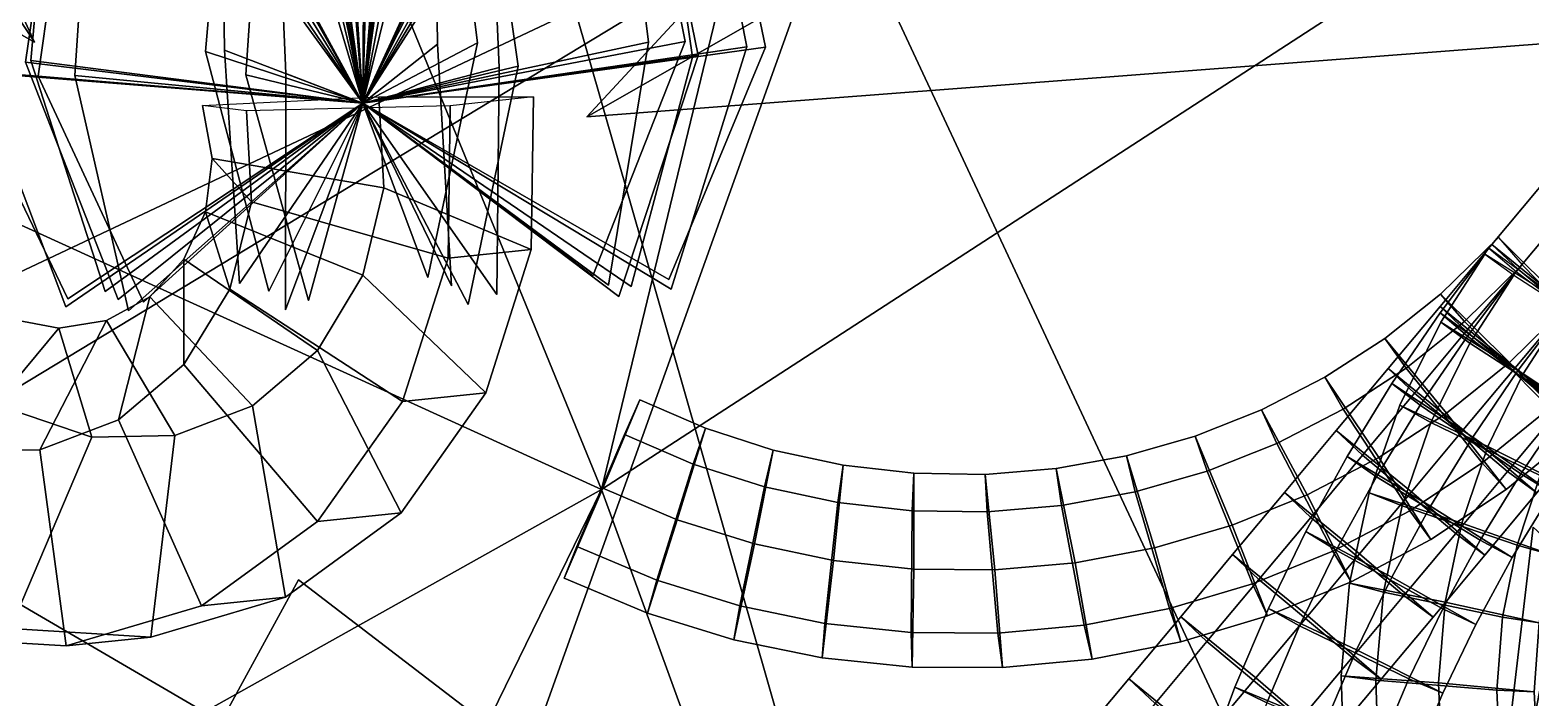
# Model space of a CAD drawing. Header units: metres. Extents: x -219 to 389, y -251 to 301.
# Drawn here: x -83.52 to -46.12, y -70.24 to -53.61 of the extents above; entities that cross this region are included whole.
import ezdxf

# ---------------------------------------------------------------- set-up
doc = ezdxf.new("R2010")
doc.units = ezdxf.units.M

msp = doc.modelspace()

# ---------------------------------------------------------------- linework, layer by layer
at = {"layer": 'Breeder_2Pdcel', "color": 3}
for points in [[(-78.985, -56.8111, 386.9483), (-79.2245, -55.4853, 386.9922), (-74.8306, -55.2744, 389.5905), (-74.703, -57.5401, 389.6381)], [(-74.703, -57.5401, 389.6381), (-74.8306, -55.2744, 389.5905), (-70.9809, -55.2765, 386.2317), (-71.03533, -59.0717, 386.4281)], [(-71.03533, -59.0717, 386.4281), (-70.9809, -55.2765, 386.2317), (-73.05167, -55.4932, 381.4718), (-73.106, -59.2883, 381.6682)], [(-78.00374, -57.8854, 382.0509), (-78.1313, -55.6197, 382.0033), (-79.2245, -55.4853, 386.9922), (-78.985, -56.8111, 386.9483)], [(-73.106, -59.2883, 381.6682), (-73.05167, -55.4932, 381.4718), (-78.1313, -55.6197, 382.0033), (-78.00374, -57.8854, 382.0509)], [(-79.1525, -58.1331, 387.0814), (-78.985, -56.8111, 386.9483), (-74.703, -57.5401, 389.6381), (-75.2309, -59.7178, 389.9866)], [(-78.546, -60.06472, 382.3662), (-78.00374, -57.8854, 382.0509), (-78.985, -56.8111, 386.9483), (-79.1525, -58.1331, 387.0814)], [(-75.2309, -59.7178, 389.9866), (-74.703, -57.5401, 389.6381), (-71.03533, -59.0717, 386.4281), (-72.1641, -62.6436, 387.0941)], [(-74.2439, -62.8611, 382.3134), (-73.106, -59.2883, 381.6682), (-78.00374, -57.8854, 382.0509), (-78.546, -60.06472, 382.3662)], [(-79.6906, -61.9374, 382.9295), (-78.546, -60.06472, 382.3662), (-79.1525, -58.1331, 387.0814), (-79.6894, -59.3194, 387.3689)], [(-79.6894, -59.3194, 387.3689), (-79.1525, -58.1331, 387.0814), (-75.2309, -59.7178, 389.9866), (-76.3609, -61.589, 390.5832)], [(-72.1641, -62.6436, 387.0941), (-71.03533, -59.0717, 386.4281), (-73.106, -59.2883, 381.6682), (-74.2439, -62.8611, 382.3134)], [(-81.3218, -63.3154, 383.682), (-79.6906, -61.9374, 382.9295), (-79.6894, -59.3194, 387.3689), (-80.5389, -60.2528, 387.7809)], [(-80.5389, -60.2528, 387.7809), (-79.6894, -59.3194, 387.3689), (-76.3609, -61.589, 390.5832), (-77.9776, -62.9655, 391.369)], [(-76.3609, -61.589, 390.5832), (-75.2309, -59.7178, 389.9866), (-72.1641, -62.6436, 387.0941), (-74.2741, -65.6309, 388.1605)], [(-76.363, -65.8494, 383.3588), (-74.2439, -62.8611, 382.3134), (-78.546, -60.06472, 382.3662), (-79.6906, -61.9374, 382.9295)], [(-83.2751, -64.06077, 384.5459), (-81.3218, -63.3154, 383.682), (-80.5389, -60.2528, 387.7809), (-81.6136, -60.8426, 388.2753)], [(-81.6136, -60.8426, 388.2753), (-80.5389, -60.2528, 387.7809), (-77.9776, -62.9655, 391.369), (-79.9165, -63.7093, 392.2662)], [(-87.3495, -63.4288, 386.2501), (-85.354, -64.09946, 385.4323), (-82.8046, -61.03292, 388.8021), (-83.9921, -60.8083, 389.3085)], [(-85.354, -64.09946, 385.4323), (-83.2751, -64.06077, 384.5459), (-81.6136, -60.8426, 388.2753), (-82.8046, -61.03292, 388.8021)], [(-83.9921, -60.8083, 389.3085), (-82.8046, -61.03292, 388.8021), (-81.981, -63.7465, 393.1858), (-83.962, -63.07446, 394.0369)], [(-82.8046, -61.03292, 388.8021), (-81.6136, -60.8426, 388.2753), (-79.9165, -63.7093, 392.2662), (-81.981, -63.7465, 393.1858)], [(-77.9776, -62.9655, 391.369), (-76.3609, -61.589, 390.5832), (-74.2741, -65.6309, 388.1605), (-77.1537, -67.73, 389.5212)], [(-79.2517, -67.9494, 384.6987), (-76.363, -65.8494, 383.3588), (-79.6906, -61.9374, 382.9295), (-81.3218, -63.3154, 383.682)], [(-74.2741, -65.6309, 388.1605), (-72.1641, -62.6436, 387.0941), (-74.2439, -62.8611, 382.3134), (-76.363, -65.8494, 383.3588)], [(-83.962, -63.07446, 394.0369), (-81.981, -63.7465, 393.1858), (-84.01369, -68.5155, 392.5662), (-87.3005, -67.1166, 393.9448)], [(-79.9165, -63.7093, 392.2662), (-77.9776, -62.9655, 391.369), (-77.1537, -67.73, 389.5212), (-80.5133, -68.726, 391.0405)], [(-82.6204, -68.9465, 386.1971), (-79.2517, -67.9494, 384.6987), (-81.3218, -63.3154, 383.682), (-83.2751, -64.06077, 384.5459)], [(-81.981, -63.7465, 393.1858), (-79.9165, -63.7093, 392.2662), (-80.5133, -68.726, 391.0405), (-84.01369, -68.5155, 392.5662)], [(-86.1298, -68.7369, 387.7019), (-82.6204, -68.9465, 386.1971), (-83.2751, -64.06077, 384.5459), (-85.354, -64.09946, 385.4323)], [(-77.1537, -67.73, 389.5212), (-74.2741, -65.6309, 388.1605), (-76.363, -65.8494, 383.3588), (-79.2517, -67.9494, 384.6987)], [(-80.5133, -68.726, 391.0405), (-77.1537, -67.73, 389.5212), (-79.2517, -67.9494, 384.6987), (-82.6204, -68.9465, 386.1971)], [(-84.01369, -68.5155, 392.5662), (-80.5133, -68.726, 391.0405), (-82.6204, -68.9465, 386.1971), (-86.1298, -68.7369, 387.7019)]]:
    msp.add_3dface(points, dxfattribs=at)
at = {"layer": 'Breeder_2Petal1', "color": 3}
for points in [[(-75.227, -55.4296, 385.2506), (-83.3166, -43.5266, 384.6504), (-76.7107, -37.2917, 387.1149)], [(-75.227, -55.4296, 385.2506), (-76.7107, -37.2917, 387.1149), (-83.3166, -43.5266, 384.6504)], [(-75.227, -55.4296, 385.2506), (-82.02195, -43.3408, 389.1458), (-75.1151, -37.2428, 387.2228)], [(-75.227, -55.4296, 385.2506), (-75.1151, -37.2428, 387.2228), (-82.02195, -43.3408, 389.1458)], [(-75.227, -55.4296, 385.2506), (-74.7698, -37.4001, 382.1866), (-81.78, -43.8725, 379.5681)], [(-75.227, -55.4296, 385.2506), (-81.78, -43.8725, 379.5681), (-74.7698, -37.4001, 382.1866)], [(-75.227, -55.4296, 385.2506), (-81.6702, -43.6316, 380.076), (-77.9873, -37.3631, 386.0534)], [(-75.227, -55.4296, 385.2506), (-77.9873, -37.3631, 386.0534), (-81.6702, -43.6316, 380.076)], [(-75.227, -55.4296, 385.2506), (-78.1957, -43.1329, 392.1397), (-73.7054, -37.232, 386.3429)], [(-75.227, -55.4296, 385.2506), (-73.7054, -37.232, 386.3429), (-78.1957, -43.1329, 392.1397)], [(-75.227, -55.4296, 385.2506), (-77.9873, -37.3631, 386.0534), (-73.7268, -43.2049, 392.8073)], [(-75.227, -55.4296, 385.2506), (-73.7268, -43.2049, 392.8073), (-77.9873, -37.3631, 386.0534)], [(-75.227, -55.4296, 385.2506), (-73.4932, -37.3286, 383.2482), (-77.4032, -43.8367, 376.9039)], [(-75.227, -55.4296, 385.2506), (-77.4032, -43.8367, 376.9039), (-73.4932, -37.3286, 383.2482)], [(-75.227, -55.4296, 385.2506), (-76.7107, -37.2917, 387.1149), (-69.35, -43.169, 390.1431)], [(-75.227, -55.4296, 385.2506), (-69.35, -43.169, 390.1431), (-76.7107, -37.2917, 387.1149)], [(-75.227, -55.4296, 385.2506), (-73.7054, -37.232, 386.3429), (-68.5885, -43.4637, 380.609)], [(-75.227, -55.4296, 385.2506), (-68.5885, -43.4637, 380.609), (-73.7054, -37.232, 386.3429)], [(-75.227, -55.4296, 385.2506), (-75.1151, -37.2428, 387.2228), (-67.4353, -43.2655, 385.5976)], [(-75.227, -55.4296, 385.2506), (-67.4353, -43.2655, 385.5976), (-75.1151, -37.2428, 387.2228)], [(-75.227, -55.4296, 385.2506), (-73.5193, -42.9943, 392.3167), (-73.101, -37.264, 384.8618)], [(-75.227, -55.4296, 385.2506), (-73.101, -37.264, 384.8618), (-73.5193, -42.9943, 392.3167)], [(-75.227, -55.4296, 385.2506), (-73.101, -37.264, 384.8618), (-72.3029, -43.6765, 377.3694)], [(-75.227, -55.4296, 385.2506), (-72.3029, -43.6765, 377.3694), (-73.101, -37.264, 384.8618)], [(-75.227, -55.4296, 385.2506), (-69.4724, -42.9689, 389.6206), (-73.4932, -37.3286, 383.2482)], [(-75.227, -55.4296, 385.2506), (-73.4932, -37.3286, 383.2482), (-69.4724, -42.9689, 389.6206)], [(-75.227, -55.4296, 385.2506), (-67.8259, -43.07393, 385.0462), (-74.7698, -37.4001, 382.1866)], [(-75.227, -55.4296, 385.2506), (-74.7698, -37.4001, 382.1866), (-67.8259, -43.07393, 385.0462)], [(-75.227, -55.4296, 385.2506), (-76.3653, -37.4489, 382.0788), (-83.6947, -43.7761, 384.1136)], [(-75.227, -55.4296, 385.2506), (-83.6947, -43.7761, 384.1136), (-76.3653, -37.4489, 382.0788)], [(-75.227, -55.4296, 385.2506), (-77.7751, -37.4597, 382.9587), (-82.5415, -43.5779, 389.1022)], [(-75.227, -55.4296, 385.2506), (-82.5415, -43.5779, 389.1022), (-77.7751, -37.4597, 382.9587)], [(-75.227, -55.4296, 385.2506), (-78.3795, -37.4278, 384.4398), (-78.8271, -43.3651, 392.3418)], [(-75.227, -55.4296, 385.2506), (-78.8271, -43.3651, 392.3418), (-78.3795, -37.4278, 384.4398)], [(-75.227, -55.4296, 385.2506), (-77.6232, -43.6062, 377.3799), (-78.3795, -37.4278, 384.4398)], [(-75.227, -55.4296, 385.2506), (-78.3795, -37.4278, 384.4398), (-77.6232, -43.6062, 377.3799)], [(-75.227, -55.4296, 385.2506), (-72.9468, -43.4676, 377.5568), (-77.7751, -37.4597, 382.9587)], [(-75.227, -55.4296, 385.2506), (-77.7751, -37.4597, 382.9587), (-72.9468, -43.4676, 377.5568)], [(-75.227, -55.4296, 385.2506), (-69.1206, -43.2597, 380.5508), (-76.3653, -37.4489, 382.0788)], [(-75.227, -55.4296, 385.2506), (-76.3653, -37.4489, 382.0788), (-69.1206, -43.2597, 380.5508)], [(-75.227, -55.4296, 385.2506), (-68.1089, -53.9099, 391.6703), (-69.4724, -42.9689, 389.6206)], [(-75.227, -55.4296, 385.2506), (-69.4724, -42.9689, 389.6206), (-68.1089, -53.9099, 391.6703)], [(-75.227, -55.4296, 385.2506), (-73.3665, -53.9599, 394.6617), (-73.5193, -42.9943, 392.3167)], [(-75.227, -55.4296, 385.2506), (-73.5193, -42.9943, 392.3167), (-73.3665, -53.9599, 394.6617)], [(-75.227, -55.4296, 385.2506), (-83.6387, -54.4066, 389.9821), (-82.02195, -43.3408, 389.1458)], [(-75.227, -55.4296, 385.2506), (-82.02195, -43.3408, 389.1458), (-83.6387, -54.4066, 389.9821)], [(-75.227, -55.4296, 385.2506), (-79.1535, -54.145, 394.0326), (-78.1957, -43.1329, 392.1397)], [(-75.227, -55.4296, 385.2506), (-78.1957, -43.1329, 392.1397), (-79.1535, -54.145, 394.0326)], [(-75.227, -55.4296, 385.2506), (-78.8271, -43.3651, 392.3418), (-78.6805, -54.1101, 394.6794)], [(-75.227, -55.4296, 385.2506), (-78.6805, -54.1101, 394.6794), (-78.8271, -43.3651, 392.3418)], [(-75.227, -55.4296, 385.2506), (-65.6653, -54.02407, 386.1379), (-67.8259, -43.07393, 385.0462)], [(-75.227, -55.4296, 385.2506), (-67.8259, -43.07393, 385.0462), (-65.6653, -54.02407, 386.1379)], [(-75.227, -55.4296, 385.2506), (-69.35, -43.169, 390.1431), (-67.1956, -53.8986, 391.2275)], [(-75.227, -55.4296, 385.2506), (-67.1956, -53.8986, 391.2275), (-69.35, -43.169, 390.1431)], [(-75.227, -55.4296, 385.2506), (-73.7268, -43.2049, 392.8073), (-72.3696, -53.9253, 394.8497)], [(-75.227, -55.4296, 385.2506), (-72.3696, -53.9253, 394.8497), (-73.7268, -43.2049, 392.8073)], [(-75.227, -55.4296, 385.2506), (-66.8779, -54.2472, 380.4459), (-69.1206, -43.2597, 380.5508)], [(-75.227, -55.4296, 385.2506), (-69.1206, -43.2597, 380.5508), (-66.8779, -54.2472, 380.4459)], [(-75.227, -55.4296, 385.2506), (-67.4353, -43.2655, 385.5976), (-65.1989, -54.03247, 385.4854)], [(-75.227, -55.4296, 385.2506), (-65.1989, -54.03247, 385.4854), (-67.4353, -43.2655, 385.5976)], [(-90.2667, -43.5178, 399.8482), (-79.7575, -49.8509, 386.2796), (-86.6885, -54.6942, 391.4173)], [(-90.2667, -43.5178, 399.8482), (-86.6885, -54.6942, 391.4173), (-79.7575, -49.8509, 386.2796)], [(-90.2667, -43.5178, 399.8482), (-86.818, -51.9822, 403.1116), (-83.4115, -53.9092, 392.6021)], [(-90.2667, -43.5178, 399.8482), (-83.4115, -53.9092, 392.6021), (-86.818, -51.9822, 403.1116)], [(-90.2667, -43.5178, 399.8482), (-83.4115, -53.9092, 392.6021), (-84.8983, -50.6721, 383.8903)], [(-90.2667, -43.5178, 399.8482), (-84.8983, -50.6721, 383.8903), (-83.4115, -53.9092, 392.6021)], [(-75.227, -55.4296, 385.2506), (-84.8514, -54.6298, 384.2901), (-83.3166, -43.5266, 384.6504)], [(-75.227, -55.4296, 385.2506), (-83.3166, -43.5266, 384.6504), (-84.8514, -54.6298, 384.2901)], [(-75.227, -55.4296, 385.2506), (-82.5415, -43.5779, 389.1022), (-83.5055, -54.3695, 390.9877)], [(-75.227, -55.4296, 385.2506), (-83.5055, -54.3695, 390.9877), (-82.5415, -43.5779, 389.1022)], [(-75.227, -55.4296, 385.2506), (-82.4077, -54.744, 378.7577), (-81.6702, -43.6316, 380.076)], [(-75.227, -55.4296, 385.2506), (-81.6702, -43.6316, 380.076), (-82.4077, -54.744, 378.7577)], [(-75.227, -55.4296, 385.2506), (-77.1502, -54.694, 375.7663), (-77.6232, -43.6062, 377.3799)], [(-75.227, -55.4296, 385.2506), (-77.6232, -43.6062, 377.3799), (-77.1502, -54.694, 375.7663)], [(-75.227, -55.4296, 385.2506), (-68.5885, -43.4637, 380.609), (-67.01118, -54.2844, 379.4403)], [(-75.227, -55.4296, 385.2506), (-67.01118, -54.2844, 379.4403), (-68.5885, -43.4637, 380.609)], [(-75.227, -55.4296, 385.2506), (-71.3632, -54.5089, 376.3954), (-72.9468, -43.4676, 377.5568)], [(-75.227, -55.4296, 385.2506), (-72.9468, -43.4676, 377.5568), (-71.3632, -54.5089, 376.3954)], [(-75.227, -55.4296, 385.2506), (-72.3029, -43.6765, 377.3694), (-71.8361, -54.5437, 375.7486)], [(-75.227, -55.4296, 385.2506), (-71.8361, -54.5437, 375.7486), (-72.3029, -43.6765, 377.3694)], [(-75.227, -55.4296, 385.2506), (-83.6947, -43.7761, 384.1136), (-85.3178, -54.6214, 384.9426)], [(-75.227, -55.4296, 385.2506), (-85.3178, -54.6214, 384.9426), (-83.6947, -43.7761, 384.1136)], [(-75.227, -55.4296, 385.2506), (-81.78, -43.8725, 379.5681), (-83.321, -54.7552, 379.2005)], [(-75.227, -55.4296, 385.2506), (-83.321, -54.7552, 379.2005), (-81.78, -43.8725, 379.5681)], [(-75.227, -55.4296, 385.2506), (-77.4032, -43.8367, 376.9039), (-78.1471, -54.7285, 375.5783)], [(-75.227, -55.4296, 385.2506), (-78.1471, -54.7285, 375.5783), (-77.4032, -43.8367, 376.9039)], [(-75.227, -55.4296, 385.2506), (-77.5726, -60.1156, 392.5333), (-79.1535, -54.145, 394.0326)], [(-75.227, -55.4296, 385.2506), (-79.1535, -54.145, 394.0326), (-77.5726, -60.1156, 392.5333)], [(-75.227, -55.4296, 385.2506), (-78.6805, -54.1101, 394.6794), (-78.3043, -59.9254, 392.2306)], [(-75.227, -55.4296, 385.2506), (-78.3043, -59.9254, 392.2306), (-78.6805, -54.1101, 394.6794)], [(-75.227, -55.4296, 385.2506), (-67.1956, -53.8986, 391.2275), (-69.4965, -59.7345, 390.4497)], [(-75.227, -55.4296, 385.2506), (-69.4965, -59.7345, 390.4497), (-67.1956, -53.8986, 391.2275)], [(-75.227, -55.4296, 385.2506), (-69.1072, -59.9595, 389.9967), (-68.1089, -53.9099, 391.6703)], [(-75.227, -55.4296, 385.2506), (-68.1089, -53.9099, 391.6703), (-69.1072, -59.9595, 389.9967)], [(-75.227, -55.4296, 385.2506), (-72.3696, -53.9253, 394.8497), (-73.6075, -59.7734, 392.7945)], [(-75.227, -55.4296, 385.2506), (-73.6075, -59.7734, 392.7945), (-72.3696, -53.9253, 394.8497)], [(-75.227, -55.4296, 385.2506), (-73.0196, -59.9822, 392.66), (-73.3665, -53.9599, 394.6617)], [(-75.227, -55.4296, 385.2506), (-73.3665, -53.9599, 394.6617), (-73.0196, -59.9822, 392.66)], [(-75.227, -55.4296, 385.2506), (-67.5493, -60.06348, 385.5287), (-65.6653, -54.02407, 386.1379)], [(-75.227, -55.4296, 385.2506), (-65.6653, -54.02407, 386.1379), (-67.5493, -60.06348, 385.5287)], [(-75.227, -55.4296, 385.2506), (-65.1989, -54.03247, 385.4854), (-67.6091, -59.8185, 386.303)], [(-75.227, -55.4296, 385.2506), (-67.6091, -59.8185, 386.303), (-65.1989, -54.03247, 385.4854)], [(-75.227, -55.4296, 385.2506), (-81.3256, -60.3175, 389.6567), (-83.6387, -54.4066, 389.9821)], [(-75.227, -55.4296, 385.2506), (-83.6387, -54.4066, 389.9821), (-81.3256, -60.3175, 389.6567)], [(-75.227, -55.4296, 385.2506), (-83.5055, -54.3695, 390.9877), (-81.6485, -60.1228, 389.1418)], [(-75.227, -55.4296, 385.2506), (-81.6485, -60.1228, 389.1418), (-83.5055, -54.3695, 390.9877)], [(-75.227, -55.4296, 385.2506), (-68.8531, -60.2451, 381.1663), (-66.8779, -54.2472, 380.4459)], [(-75.227, -55.4296, 385.2506), (-66.8779, -54.2472, 380.4459), (-68.8531, -60.2451, 381.1663)], [(-75.227, -55.4296, 385.2506), (-67.01118, -54.2844, 379.4403), (-68.5427, -59.9988, 381.6666)], [(-75.227, -55.4296, 385.2506), (-68.5427, -59.9988, 381.6666), (-67.01118, -54.2844, 379.4403)], [(-75.227, -55.4296, 385.2506), (-72.6061, -60.447, 378.2897), (-71.3632, -54.5089, 376.3954)], [(-75.227, -55.4296, 385.2506), (-71.3632, -54.5089, 376.3954), (-72.6061, -60.447, 378.2897)], [(-75.227, -55.4296, 385.2506), (-71.8361, -54.5437, 375.7486), (-71.8869, -60.1961, 378.5778)], [(-75.227, -55.4296, 385.2506), (-71.8869, -60.1961, 378.5778), (-71.8361, -54.5437, 375.7486)], [(-75.227, -55.4296, 385.2506), (-85.3178, -54.6214, 384.9426), (-82.5821, -60.303, 384.5053)], [(-75.227, -55.4296, 385.2506), (-82.5821, -60.303, 384.5053), (-85.3178, -54.6214, 384.9426)], [(-75.227, -55.4296, 385.2506), (-82.6294, -60.4992, 385.2943), (-84.8514, -54.6298, 384.2901)], [(-75.227, -55.4296, 385.2506), (-84.8514, -54.6298, 384.2901), (-82.6294, -60.4992, 385.2943)], [(-75.227, -55.4296, 385.2506), (-83.321, -54.7552, 379.2005), (-80.6947, -60.387, 380.3587)], [(-75.227, -55.4296, 385.2506), (-80.6947, -60.387, 380.3587), (-83.321, -54.7552, 379.2005)], [(-75.227, -55.4296, 385.2506), (-81.07156, -60.6032, 380.8263), (-82.4077, -54.744, 378.7577)], [(-75.227, -55.4296, 385.2506), (-82.4077, -54.744, 378.7577), (-81.07156, -60.6032, 380.8263)], [(-75.227, -55.4296, 385.2506), (-78.1471, -54.7285, 375.5783), (-76.5837, -60.3481, 378.0139)], [(-75.227, -55.4296, 385.2506), (-76.5837, -60.3481, 378.0139), (-78.1471, -54.7285, 375.5783)], [(-75.227, -55.4296, 385.2506), (-77.1591, -60.5805, 378.163), (-77.1502, -54.694, 375.7663)], [(-75.227, -55.4296, 385.2506), (-77.1502, -54.694, 375.7663), (-77.1591, -60.5805, 378.163)]]:
    msp.add_3dface(points, dxfattribs=at)
at = {"layer": 'Breeder_Leaf', "color": 3}
for points in [[(-91.2105, -11.5398, 199.1209), (-69.2797, -65.04957, 184.5442), (-103.0843, -49.663, 177.6563)], [(-91.2105, -11.5398, 199.1209), (-103.0843, -49.663, 177.6563), (-69.2797, -65.04957, 184.5442)], [(-91.2105, -11.5398, 199.1209), (-61.2958, -32.0532, 199.3515), (-69.2797, -65.04957, 184.5442)], [(-91.2105, -11.5398, 199.1209), (-69.2797, -65.04957, 184.5442), (-61.2958, -32.0532, 199.3515)], [(-69.6517, -55.7687, 393.2073), (-45.1809, -29.3857, 409.4595), (-45.6363, -42.07015, 396.4334)], [(-69.6517, -55.7687, 393.2073), (-45.6363, -42.07015, 396.4334), (-45.1809, -29.3857, 409.4595)], [(-69.2797, -65.04957, 184.5442), (-61.2958, -32.0532, 199.3515), (-45.2891, -49.4887, 183.0244)], [(-69.2797, -65.04957, 184.5442), (-45.2891, -49.4887, 183.0244), (-61.2958, -32.0532, 199.3515)], [(-38.9781, -34.4874, 315.0494), (-48.3076, -82.424, 322.7845), (-63.3924, -50.1408, 329.0746)], [(-38.9781, -34.4874, 315.0494), (-63.3924, -50.1408, 329.0746), (-48.3076, -82.424, 322.7845)], [(-24.1274, -69.4886, 305.1442), (-48.3076, -82.424, 322.7845), (-38.9781, -34.4874, 315.0494)], [(-24.1274, -69.4886, 305.1442), (-38.9781, -34.4874, 315.0494), (-48.3076, -82.424, 322.7845)], [(-31.9733, -52.893, 389.7016), (-69.6517, -55.7687, 393.2073), (-45.6363, -42.07015, 396.4334)], [(-31.9733, -52.893, 389.7016), (-45.6363, -42.07015, 396.4334), (-69.6517, -55.7687, 393.2073)], [(-95.0627, -69.3002, 344.3145), (-93.5128, -47.4213, 358.0251), (-63.3924, -50.1408, 329.0746)], [(-95.0627, -69.3002, 344.3145), (-63.3924, -50.1408, 329.0746), (-93.5128, -47.4213, 358.0251)], [(-69.2797, -65.04957, 184.5442), (-122.1631, -94.6452, 160.456), (-103.0843, -49.663, 177.6563)], [(-69.2797, -65.04957, 184.5442), (-103.0843, -49.663, 177.6563), (-122.1631, -94.6452, 160.456)], [(-63.3924, -50.1408, 329.0746), (-77.2186, -88.7116, 341.0018), (-95.0627, -69.3002, 344.3145)], [(-63.3924, -50.1408, 329.0746), (-95.0627, -69.3002, 344.3145), (-77.2186, -88.7116, 341.0018)], [(-48.3076, -82.424, 322.7845), (-77.2186, -88.7116, 341.0018), (-63.3924, -50.1408, 329.0746)], [(-48.3076, -82.424, 322.7845), (-63.3924, -50.1408, 329.0746), (-77.2186, -88.7116, 341.0018)], [(-62.05539, -80.5891, 184.4259), (-91.6222, -63.3322, 198.5596), (-69.9424, -53.117, 182.6716)], [(-62.05539, -80.5891, 184.4259), (-69.9424, -53.117, 182.6716), (-91.6222, -63.3322, 198.5596)], [(-119.9287, -86.00078, 197.7722), (-91.6222, -63.3322, 198.5596), (-62.05539, -80.5891, 184.4259)], [(-119.9287, -86.00078, 197.7722), (-62.05539, -80.5891, 184.4259), (-91.6222, -63.3322, 198.5596)], [(-69.2797, -65.04957, 184.5442), (-87.9508, -103.2428, 166.2128), (-122.1631, -94.6452, 160.456)], [(-69.2797, -65.04957, 184.5442), (-122.1631, -94.6452, 160.456), (-87.9508, -103.2428, 166.2128)], [(-69.2797, -65.04957, 184.5442), (-60.5567, -88.9911, 162.5649), (-87.9508, -103.2428, 166.2128)], [(-69.2797, -65.04957, 184.5442), (-87.9508, -103.2428, 166.2128), (-60.5567, -88.9911, 162.5649)], [(-31.1677, -79.7071, 321.8969), (-50.04277, -99.7697, 353.4245), (-46.06987, -65.9905, 348.8272)], [(-31.1677, -79.7071, 321.8969), (-46.06987, -65.9905, 348.8272), (-50.04277, -99.7697, 353.4245)], [(-54.1561, -84.6644, 184.469), (-88.3297, -88.3472, 198.2662), (-76.8346, -67.3038, 182.3972)], [(-54.1561, -84.6644, 184.469), (-76.8346, -67.3038, 182.3972), (-88.3297, -88.3472, 198.2662)], [(-54.1561, -84.6644, 184.469), (-33.9211, -68.254, 163.1706), (-11.3907, -89.2734, 167.3443)], [(-54.1561, -84.6644, 184.469), (-11.3907, -89.2734, 167.3443), (-33.9211, -68.254, 163.1706)], [(-77.2186, -88.7116, 341.0018), (-131.0786, -85.2627, 340.4108), (-95.0627, -69.3002, 344.3145)], [(-77.2186, -88.7116, 341.0018), (-95.0627, -69.3002, 344.3145), (-131.0786, -85.2627, 340.4108)]]:
    msp.add_3dface(points, dxfattribs=at)
at = {"layer": 'Breeder_Petiole', "color": 3}
for points in [[(-42.01801, -54.2818, 187.0566), (-46.4402, -59.5665, 186.9413), (-47.09498, -58.9514, 184.102), (-42.8514, -53.8803, 184.226)], [(-42.8514, -53.8803, 184.226), (-47.09498, -58.9514, 184.102), (-45.2225, -60.4771, 182.36), (-41.08876, -55.5371, 182.4892)], [(-39.6955, -56.2253, 187.0593), (-44.1178, -61.51, 186.944), (-46.4402, -59.5665, 186.9413), (-42.01801, -54.2818, 187.0566)], [(-46.4402, -59.5665, 186.9413), (-47.7327, -61.111, 186.9047), (-48.3874, -60.4959, 184.0655), (-47.09498, -58.9514, 184.102)], [(-47.09498, -58.9514, 184.102), (-48.3874, -60.4959, 184.0655), (-46.5149, -62.02158, 182.3234), (-45.2225, -60.4771, 182.36)], [(-46.4865, -59.6246, 186.94), (-47.7016, -61.2307, 186.9035), (-48.3838, -60.6501, 184.0635), (-47.1687, -59.04414, 184.0999)], [(-47.1687, -59.04414, 184.0999), (-48.3838, -60.6501, 184.0635), (-46.4375, -62.08314, 182.3236), (-45.2225, -60.4771, 182.36)], [(-46.3394, -59.4574, 186.944), (-47.777, -60.8677, 186.9074), (-48.3718, -60.1878, 184.0698), (-46.9342, -58.7775, 184.1064)], [(-46.9342, -58.7775, 184.1064), (-48.3718, -60.1878, 184.0698), (-46.6601, -61.8874, 182.3234), (-45.2225, -60.4771, 182.36)], [(-46.5504, -59.7159, 186.9379), (-47.6441, -61.407, 186.9019), (-48.3642, -60.8807, 184.0606), (-47.2706, -59.1896, 184.0967)], [(-47.2706, -59.1896, 184.0967), (-48.3642, -60.8807, 184.0606), (-46.3161, -62.1682, 182.3239), (-45.2225, -60.4771, 182.36)], [(-44.2187, -61.6191, 186.9413), (-45.6563, -63.02948, 186.9048), (-47.777, -60.8677, 186.9074), (-46.3394, -59.4574, 186.944)], [(-44.1178, -61.51, 186.944), (-45.4103, -63.0545, 186.9075), (-47.7327, -61.111, 186.9047), (-46.4402, -59.5665, 186.9413)], [(-44.07161, -61.4518, 186.9454), (-45.2866, -63.05792, 186.9089), (-47.7016, -61.2307, 186.9035), (-46.4865, -59.6246, 186.94)], [(-44.00768, -61.3606, 186.9474), (-45.1013, -63.05169, 186.9113), (-47.6441, -61.407, 186.9019), (-46.5504, -59.7159, 186.9379)], [(-47.777, -60.8677, 186.9074), (-49.2349, -62.03166, 186.8739), (-49.7638, -61.2931, 184.0378), (-48.3718, -60.1878, 184.0698)], [(-48.3718, -60.1878, 184.0698), (-49.7638, -61.2931, 184.0378), (-48.229, -63.15, 182.2872), (-46.6601, -61.8874, 182.3234)], [(-47.7327, -61.111, 186.9047), (-49.02514, -62.6554, 186.8681), (-49.6798, -62.04042, 184.0289), (-48.3874, -60.4959, 184.0655)], [(-48.3874, -60.4959, 184.0655), (-49.6798, -62.04042, 184.0289), (-47.8073, -63.566, 182.2868), (-46.5149, -62.02158, 182.3234)], [(-45.2225, -60.4771, 182.36), (-46.6601, -61.8874, 182.3234), (-44.9914, -63.6335, 184.0655), (-43.5538, -62.2232, 184.1021)], [(-45.2225, -60.4771, 182.36), (-46.5149, -62.02158, 182.3234), (-44.6855, -63.5937, 184.0698), (-43.3931, -62.04931, 184.1064)], [(-45.2225, -60.4771, 182.36), (-46.4375, -62.08314, 182.3236), (-44.5344, -63.5626, 184.0721), (-43.3193, -61.9566, 184.1085)], [(-45.2225, -60.4771, 182.36), (-46.3161, -62.1682, 182.3239), (-44.311, -63.5022, 184.0757), (-43.2174, -61.8111, 184.1117)], [(-47.7016, -61.2307, 186.9035), (-48.8797, -62.9548, 186.866), (-49.5877, -62.4101, 184.0251), (-48.3838, -60.6501, 184.0635)], [(-48.3838, -60.6501, 184.0635), (-49.5877, -62.4101, 184.0251), (-47.5723, -63.7468, 182.2873), (-46.4375, -62.08314, 182.3236)], [(-47.6441, -61.407, 186.9019), (-48.6135, -63.3811, 186.8636), (-49.3877, -62.9509, 184.0204), (-48.3642, -60.8807, 184.0606)], [(-48.3642, -60.8807, 184.0606), (-49.3877, -62.9509, 184.0204), (-47.1944, -63.9804, 182.2889), (-46.3161, -62.1682, 182.3239)], [(-45.6563, -63.02948, 186.9048), (-47.3362, -64.3908, 186.8658), (-49.2349, -62.03166, 186.8739), (-47.777, -60.8677, 186.9074)], [(-49.2349, -62.03166, 186.8739), (-50.7999, -63.04704, 186.841), (-51.2574, -62.2566, 184.0065), (-49.7638, -61.2931, 184.0378)], [(-49.7638, -61.2931, 184.0378), (-51.2574, -62.2566, 184.0065), (-49.9142, -64.2527, 182.2517), (-48.229, -63.15, 182.2872)], [(-45.4103, -63.0545, 186.9075), (-46.7027, -64.5989, 186.8709), (-49.02514, -62.6554, 186.8681), (-47.7327, -61.111, 186.9047)], [(-45.2866, -63.05792, 186.9089), (-46.3781, -64.6613, 186.8741), (-48.8797, -62.9548, 186.866), (-47.7016, -61.2307, 186.9035)], [(-45.1013, -63.05169, 186.9113), (-45.8885, -64.7021, 186.8796), (-48.6135, -63.3811, 186.8636), (-47.6441, -61.407, 186.9019)], [(-49.02514, -62.6554, 186.8681), (-50.3175, -64.1999, 186.8316), (-50.9722, -63.5848, 183.9923), (-49.6798, -62.04042, 184.0289)], [(-49.6798, -62.04042, 184.0289), (-50.9722, -63.5848, 183.9923), (-49.09978, -65.1105, 182.2503), (-47.8073, -63.566, 182.2868)], [(-47.3362, -64.3908, 186.8658), (-49.1416, -65.5808, 186.8277), (-50.7999, -63.04704, 186.841), (-49.2349, -62.03166, 186.8739)], [(-46.6601, -61.8874, 182.3234), (-48.229, -63.15, 182.2872), (-46.7373, -65.05354, 184.025), (-44.9914, -63.6335, 184.0655)], [(-46.5149, -62.02158, 182.3234), (-47.8073, -63.566, 182.2868), (-45.9779, -65.1382, 184.0332), (-44.6855, -63.5937, 184.0698)], [(-46.4375, -62.08314, 182.3236), (-47.5723, -63.7468, 182.2873), (-45.6001, -65.1302, 184.038), (-44.5344, -63.5626, 184.0721)], [(-50.7999, -63.04704, 186.841), (-52.457, -63.9041, 186.8091), (-52.8383, -63.06906, 183.9762), (-51.2574, -62.2566, 184.0065)], [(-51.2574, -62.2566, 184.0065), (-52.8383, -63.06906, 183.9762), (-51.6994, -65.185, 182.2172), (-49.9142, -64.2527, 182.2517)], [(-48.8797, -62.9548, 186.866), (-49.9719, -64.7346, 186.8287), (-50.7038, -64.2269, 183.987), (-49.5877, -62.4101, 184.0251)], [(-49.5877, -62.4101, 184.0251), (-50.7038, -64.2269, 183.987), (-48.6241, -65.4643, 182.2514), (-47.5723, -63.7468, 182.2873)], [(-46.3161, -62.1682, 182.3239), (-47.1944, -63.9804, 182.2889), (-45.04427, -65.05659, 184.0459), (-44.311, -63.5022, 184.0757)], [(-66.6941, -63.525, 183.7991), (-68.3252, -62.8183, 183.7884), (-69.2483, -65.01564, 182.0028), (-67.395, -65.8043, 182.0152)], [(-66.9983, -64.4209, 186.6227), (-68.7123, -63.6837, 186.6114), (-68.3252, -62.8183, 183.7884), (-66.6941, -63.525, 183.7991)], [(-46.7027, -64.5989, 186.8709), (-47.9951, -66.1434, 186.8343), (-50.3175, -64.1999, 186.8316), (-49.02514, -62.6554, 186.8681)], [(-52.457, -63.9041, 186.8091), (-54.19, -64.5946, 186.7785), (-54.4912, -63.7226, 183.947), (-52.8383, -63.06906, 183.9762)], [(-52.8383, -63.06906, 183.9762), (-54.4912, -63.7226, 183.947), (-53.5674, -65.9377, 182.1841), (-51.6994, -65.185, 182.2172)], [(-49.1416, -65.5808, 186.8277), (-51.05497, -66.5882, 186.7906), (-52.457, -63.9041, 186.8091), (-50.7999, -63.04704, 186.841)], [(-48.6135, -63.3811, 186.8636), (-49.334, -65.459, 186.8269), (-50.1501, -65.1308, 183.9818), (-49.3877, -62.9509, 184.0204)], [(-49.3877, -62.9509, 184.0204), (-50.1501, -65.1308, 183.9818), (-47.8443, -65.8866, 182.2554), (-47.1944, -63.9804, 182.2889)], [(-46.3781, -64.6613, 186.8741), (-47.3895, -66.3163, 186.8395), (-49.9719, -64.7346, 186.8287), (-48.8797, -62.9548, 186.866)], [(-48.229, -63.15, 182.2872), (-49.9142, -64.2527, 182.2517), (-48.614, -66.2955, 183.9852), (-46.7373, -65.05354, 184.025)], [(-44.9914, -63.6335, 184.0655), (-46.7373, -65.05354, 184.025), (-47.3362, -64.3908, 186.8658), (-45.6563, -63.02948, 186.9048)], [(-44.6855, -63.5937, 184.0698), (-45.9779, -65.1382, 184.0332), (-46.7027, -64.5989, 186.8709), (-45.4103, -63.0545, 186.9075)], [(-44.5344, -63.5626, 184.0721), (-45.6001, -65.1302, 184.038), (-46.3781, -64.6613, 186.8741), (-45.2866, -63.05792, 186.9089)], [(-65.00159, -64.06852, 183.8127), (-66.6941, -63.525, 183.7991), (-67.395, -65.8043, 182.0152), (-65.4733, -66.4075, 182.0309)], [(-65.2204, -64.9866, 186.6371), (-66.9983, -64.4209, 186.6227), (-66.6941, -63.525, 183.7991), (-65.00159, -64.06852, 183.8127)], [(-45.8885, -64.7021, 186.8796), (-46.4678, -66.4366, 186.8492), (-49.334, -65.459, 186.8269), (-48.6135, -63.3811, 186.8636)], [(-47.8073, -63.566, 182.2868), (-49.09978, -65.1105, 182.2503), (-47.2703, -66.6827, 183.9966), (-45.9779, -65.1382, 184.0332)], [(-67.9048, -67.31, 186.573), (-69.8975, -66.4699, 186.5596), (-68.7123, -63.6837, 186.6114), (-66.9983, -64.4209, 186.6227)], [(-54.19, -64.5946, 186.7785), (-55.9825, -65.1119, 186.7495), (-56.2003, -64.211, 183.9194), (-54.4912, -63.7226, 183.947)], [(-54.4912, -63.7226, 183.947), (-56.2003, -64.211, 183.9194), (-55.5002, -66.5037, 182.1527), (-53.5674, -65.9377, 182.1841)], [(-51.05497, -66.5882, 186.7906), (-53.05787, -67.4032, 186.755), (-54.19, -64.5946, 186.7785), (-52.457, -63.9041, 186.8091)], [(-50.3175, -64.1999, 186.8316), (-51.6099, -65.7444, 186.795), (-52.2646, -65.1293, 183.9557), (-50.9722, -63.5848, 183.9923)], [(-50.9722, -63.5848, 183.9923), (-52.2646, -65.1293, 183.9557), (-50.3922, -66.6549, 182.2137), (-49.09978, -65.1105, 182.2503)], [(-47.5723, -63.7468, 182.2873), (-48.6241, -65.4643, 182.2514), (-46.5875, -66.7482, 184.0042), (-45.6001, -65.1302, 184.038)], [(-63.2639, -64.4434, 183.8291), (-65.00159, -64.06852, 183.8127), (-65.4733, -66.4075, 182.0309), (-63.5017, -66.8194, 182.0497)], [(-63.3956, -65.3754, 186.6544), (-65.2204, -64.9866, 186.6371), (-65.00159, -64.06852, 183.8127), (-63.2639, -64.4434, 183.8291)], [(-55.9825, -65.1119, 186.7495), (-57.817, -65.451, 186.7223), (-57.949, -64.5295, 183.8936), (-56.2003, -64.211, 183.9194)], [(-56.2003, -64.211, 183.9194), (-57.949, -64.5295, 183.8936), (-57.4792, -66.8776, 182.1232), (-55.5002, -66.5037, 182.1527)], [(-49.9719, -64.7346, 186.8287), (-50.9753, -66.5659, 186.7919), (-51.7294, -66.09647, 183.9494), (-50.7038, -64.2269, 183.987)], [(-50.7038, -64.2269, 183.987), (-51.7294, -66.09647, 183.9494), (-49.5903, -67.2312, 182.2159), (-48.6241, -65.4643, 182.2514)], [(-49.9142, -64.2527, 182.2517), (-51.6994, -65.185, 182.2172), (-50.6035, -67.3475, 183.9466), (-48.614, -66.2955, 183.9852)], [(-47.9951, -66.1434, 186.8343), (-49.2875, -67.6879, 186.7977), (-51.6099, -65.7444, 186.795), (-50.3175, -64.1999, 186.8316)], [(-47.1944, -63.9804, 182.2889), (-47.8443, -65.8866, 182.2554), (-45.5816, -66.689, 184.0174), (-45.04427, -65.05659, 184.0459)], [(-65.8393, -67.9507, 186.5899), (-67.9048, -67.31, 186.573), (-66.9983, -64.4209, 186.6227), (-65.2204, -64.9866, 186.6371)], [(-61.4979, -64.6463, 183.8482), (-63.2639, -64.4434, 183.8291), (-63.5017, -66.8194, 182.0497), (-61.4993, -67.03622, 182.0715)], [(-61.5415, -65.5834, 186.6746), (-63.3956, -65.3754, 186.6544), (-63.2639, -64.4434, 183.8291), (-61.4979, -64.6463, 183.8482)], [(-59.676, -65.6087, 186.6973), (-61.5415, -65.5834, 186.6746), (-61.4979, -64.6463, 183.8482), (-59.7206, -64.675, 183.8698)], [(-59.7206, -64.675, 183.8698), (-61.4979, -64.6463, 183.8482), (-61.4993, -67.03622, 182.0715), (-59.4853, -67.05566, 182.0961)], [(-57.817, -65.451, 186.7223), (-59.676, -65.6087, 186.6973), (-59.7206, -64.675, 183.8698), (-57.949, -64.5295, 183.8936)], [(-57.949, -64.5295, 183.8936), (-59.7206, -64.675, 183.8698), (-59.4853, -67.05566, 182.0961), (-57.4792, -66.8776, 182.1232)], [(-53.05787, -67.4032, 186.755), (-55.131, -68.01795, 186.7212), (-55.9825, -65.1119, 186.7495), (-54.19, -64.5946, 186.7785)], [(-46.7373, -65.05354, 184.025), (-48.614, -66.2955, 183.9852), (-49.1416, -65.5808, 186.8277), (-47.3362, -64.3908, 186.8658)], [(-45.9779, -65.1382, 184.0332), (-47.2703, -66.6827, 183.9966), (-47.9951, -66.1434, 186.8343), (-46.7027, -64.5989, 186.8709)], [(-45.6001, -65.1302, 184.038), (-46.5875, -66.7482, 184.0042), (-47.3895, -66.3163, 186.8395), (-46.3781, -64.6613, 186.8741)], [(-45.04427, -65.05659, 184.0459), (-45.5816, -66.689, 184.0174), (-46.4678, -66.4366, 186.8492), (-45.8885, -64.7021, 186.8796)], [(-67.395, -65.8043, 182.0152), (-69.2483, -65.01564, 182.0028), (-70.2145, -67.2595, 183.7057), (-68.1389, -68.1301, 183.7197)], [(-63.721, -68.3858, 186.6102), (-65.8393, -67.9507, 186.5899), (-65.2204, -64.9866, 186.6371), (-63.3956, -65.3754, 186.6544)], [(-47.3895, -66.3163, 186.8395), (-48.3185, -68.01904, 186.8053), (-50.9753, -66.5659, 186.7919), (-49.9719, -64.7346, 186.8287)], [(-61.5702, -68.6113, 186.6338), (-63.721, -68.3858, 186.6102), (-63.3956, -65.3754, 186.6544), (-61.5415, -65.5834, 186.6746)], [(-57.2545, -68.4265, 186.6895), (-59.4078, -68.6249, 186.6603), (-59.676, -65.6087, 186.6973), (-57.817, -65.451, 186.7223)], [(-55.131, -68.01795, 186.7212), (-57.2545, -68.4265, 186.6895), (-57.817, -65.451, 186.7223), (-55.9825, -65.1119, 186.7495)], [(-51.6994, -65.185, 182.2172), (-53.5674, -65.9377, 182.1841), (-52.6865, -68.1994, 183.9095), (-50.6035, -67.3475, 183.9466)], [(-51.6099, -65.7444, 186.795), (-52.9024, -67.2889, 186.7584), (-53.557, -66.6738, 183.9192), (-52.2646, -65.1293, 183.9557)], [(-52.2646, -65.1293, 183.9557), (-53.557, -66.6738, 183.9192), (-51.6846, -68.1994, 182.1771), (-50.3922, -66.6549, 182.2137)], [(-49.334, -65.459, 186.8269), (-49.7946, -67.6096, 186.7925), (-50.6399, -67.3877, 183.9456), (-50.1501, -65.1308, 183.9818)], [(-50.1501, -65.1308, 183.9818), (-50.6399, -67.3877, 183.9456), (-48.256, -67.8581, 182.224), (-47.8443, -65.8866, 182.2554)], [(-49.09978, -65.1105, 182.2503), (-50.3922, -66.6549, 182.2137), (-48.5628, -68.2272, 183.9601), (-47.2703, -66.6827, 183.9966)], [(-65.4733, -66.4075, 182.0309), (-67.395, -65.8043, 182.0152), (-68.1389, -68.1301, 183.7197), (-65.988, -68.793, 183.7374)], [(-59.4078, -68.6249, 186.6603), (-61.5702, -68.6113, 186.6338), (-61.5415, -65.5834, 186.6746), (-59.676, -65.6087, 186.6973)], [(-49.2875, -67.6879, 186.7977), (-50.5799, -69.2323, 186.7612), (-52.9024, -67.2889, 186.7584), (-51.6099, -65.7444, 186.795)], [(-48.614, -66.2955, 183.9852), (-50.6035, -67.3475, 183.9466), (-51.05497, -66.5882, 186.7906), (-49.1416, -65.5808, 186.8277)], [(-46.4678, -66.4366, 186.8492), (-46.8305, -68.229, 186.8208), (-49.7946, -67.6096, 186.7925), (-49.334, -65.459, 186.8269)], [(-48.6241, -65.4643, 182.2514), (-49.5903, -67.2312, 182.2159), (-47.4944, -68.4126, 183.9708), (-46.5875, -66.7482, 184.0042)], [(-53.5674, -65.9377, 182.1841), (-55.5002, -66.5037, 182.1527), (-54.8431, -68.8431, 183.8743), (-52.6865, -68.1994, 183.9095)], [(-50.9753, -66.5659, 186.7919), (-51.8877, -68.4442, 186.7555), (-52.662, -68.01402, 183.9123), (-51.7294, -66.09647, 183.9494)], [(-51.7294, -66.09647, 183.9494), (-52.662, -68.01402, 183.9123), (-50.4687, -69.04357, 182.1809), (-49.5903, -67.2312, 182.2159)], [(-47.2703, -66.6827, 183.9966), (-48.5628, -68.2272, 183.9601), (-49.2875, -67.6879, 186.7977), (-47.9951, -66.1434, 186.8343)], [(-47.8443, -65.8866, 182.2554), (-48.256, -67.8581, 182.224), (-45.9151, -68.375, 183.9908), (-45.5816, -66.689, 184.0174)], [(-68.1389, -68.1301, 183.7197), (-70.2145, -67.2595, 183.7057), (-69.8975, -66.4699, 186.5596), (-67.9048, -67.31, 186.573)], [(-63.5017, -66.8194, 182.0497), (-65.4733, -66.4075, 182.0309), (-65.988, -68.793, 183.7374), (-63.7826, -69.242, 183.7587)], [(-55.5002, -66.5037, 182.1527), (-57.4792, -66.8776, 182.1232), (-57.0524, -69.2722, 183.8413), (-54.8431, -68.8431, 183.8743)], [(-48.3185, -68.01904, 186.8053), (-49.1628, -69.7652, 186.7715), (-51.8877, -68.4442, 186.7555), (-50.9753, -66.5659, 186.7919)], [(-46.5875, -66.7482, 184.0042), (-47.4944, -68.4126, 183.9708), (-48.3185, -68.01904, 186.8053), (-47.3895, -66.3163, 186.8395)], [(-45.5816, -66.689, 184.0174), (-45.9151, -68.375, 183.9908), (-46.8305, -68.229, 186.8208), (-46.4678, -66.4366, 186.8492)], [(-61.4993, -67.03622, 182.0715), (-63.5017, -66.8194, 182.0497), (-63.7826, -69.242, 183.7587), (-61.5437, -69.4727, 183.7832)], [(-57.4792, -66.8776, 182.1232), (-59.4853, -67.05566, 182.0961), (-59.2931, -69.4828, 183.8109), (-57.0524, -69.2722, 183.8413)], [(-52.9024, -67.2889, 186.7584), (-54.1948, -68.8333, 186.7218), (-54.8495, -68.2183, 183.8826), (-53.557, -66.6738, 183.9192)], [(-53.557, -66.6738, 183.9192), (-54.8495, -68.2183, 183.8826), (-52.977, -69.7439, 182.1405), (-51.6846, -68.1994, 182.1771)], [(-50.6035, -67.3475, 183.9466), (-52.6865, -68.1994, 183.9095), (-53.05787, -67.4032, 186.755), (-51.05497, -66.5882, 186.7906)], [(-50.3922, -66.6549, 182.2137), (-51.6846, -68.1994, 182.1771), (-49.8552, -69.7716, 183.9235), (-48.5628, -68.2272, 183.9601)], [(-65.988, -68.793, 183.7374), (-68.1389, -68.1301, 183.7197), (-67.9048, -67.31, 186.573), (-65.8393, -67.9507, 186.5899)], [(-59.4853, -67.05566, 182.0961), (-61.4993, -67.03622, 182.0715), (-61.5437, -69.4727, 183.7832), (-59.2931, -69.4828, 183.8109)], [(-50.5799, -69.2323, 186.7612), (-51.8724, -70.7768, 186.7246), (-54.1948, -68.8333, 186.7218), (-52.9024, -67.2889, 186.7584)], [(-49.5903, -67.2312, 182.2159), (-50.4687, -69.04357, 182.1809), (-48.3185, -70.1196, 183.9378), (-47.4944, -68.4126, 183.9708)], [(-52.6865, -68.1994, 183.9095), (-54.8431, -68.8431, 183.8743), (-55.131, -68.01795, 186.7212), (-53.05787, -67.4032, 186.755)], [(-49.7946, -67.6096, 186.7925), (-49.9886, -69.8004, 186.7609), (-50.8497, -69.6877, 183.9124), (-50.6399, -67.3877, 183.9456)], [(-50.6399, -67.3877, 183.9456), (-50.8497, -69.6877, 183.9124), (-48.4232, -69.8652, 182.1952), (-48.256, -67.8581, 182.224)], [(-48.5628, -68.2272, 183.9601), (-49.8552, -69.7716, 183.9235), (-50.5799, -69.2323, 186.7612), (-49.2875, -67.6879, 186.7977)], [(-46.8305, -68.229, 186.8208), (-46.9709, -70.05233, 186.7948), (-49.9886, -69.8004, 186.7609), (-49.7946, -67.6096, 186.7925)], [(-63.7826, -69.242, 183.7587), (-65.988, -68.793, 183.7374), (-65.8393, -67.9507, 186.5899), (-63.721, -68.3858, 186.6102)], [(-54.8431, -68.8431, 183.8743), (-57.0524, -69.2722, 183.8413), (-57.2545, -68.4265, 186.6895), (-55.131, -68.01795, 186.7212)], [(-51.8877, -68.4442, 186.7555), (-52.7069, -70.365, 186.7198), (-53.4994, -69.975, 183.8758), (-52.662, -68.01402, 183.9123)], [(-52.662, -68.01402, 183.9123), (-53.4994, -69.975, 183.8758), (-51.2571, -70.8967, 182.1464), (-50.4687, -69.04357, 182.1809)], [(-47.4944, -68.4126, 183.9708), (-48.3185, -70.1196, 183.9378), (-49.1628, -69.7652, 186.7715), (-48.3185, -68.01904, 186.8053)], [(-48.256, -67.8581, 182.224), (-48.4232, -69.8652, 182.1952), (-46.03975, -70.08924, 183.9664), (-45.9151, -68.375, 183.9908)], [(-61.5437, -69.4727, 183.7832), (-63.7826, -69.242, 183.7587), (-63.721, -68.3858, 186.6102), (-61.5702, -68.6113, 186.6338)], [(-57.0524, -69.2722, 183.8413), (-59.2931, -69.4828, 183.8109), (-59.4078, -68.6249, 186.6603), (-57.2545, -68.4265, 186.6895)], [(-54.1948, -68.8333, 186.7218), (-55.4872, -70.3778, 186.6853), (-56.1419, -69.7627, 183.846), (-54.8495, -68.2183, 183.8826)], [(-54.8495, -68.2183, 183.8826), (-56.1419, -69.7627, 183.846), (-54.2694, -71.2884, 182.104), (-52.977, -69.7439, 182.1405)], [(-51.6846, -68.1994, 182.1771), (-52.977, -69.7439, 182.1405), (-51.1476, -71.3161, 183.8869), (-49.8552, -69.7716, 183.9235)], [(-49.1628, -69.7652, 186.7715), (-49.9204, -71.5508, 186.7383), (-52.7069, -70.365, 186.7198), (-51.8877, -68.4442, 186.7555)], [(-45.9151, -68.375, 183.9908), (-46.03975, -70.08924, 183.9664), (-46.9709, -70.05233, 186.7948), (-46.8305, -68.229, 186.8208)], [(-59.2931, -69.4828, 183.8109), (-61.5437, -69.4727, 183.7832), (-61.5702, -68.6113, 186.6338), (-59.4078, -68.6249, 186.6603)], [(-51.8724, -70.7768, 186.7246), (-53.1648, -72.3213, 186.688), (-55.4872, -70.3778, 186.6853), (-54.1948, -68.8333, 186.7218)], [(-50.4687, -69.04357, 182.1809), (-51.2571, -70.8967, 182.1464), (-49.05787, -71.865, 183.9054), (-48.3185, -70.1196, 183.9378)], [(-49.8552, -69.7716, 183.9235), (-51.1476, -71.3161, 183.8869), (-51.8724, -70.7768, 186.7246), (-50.5799, -69.2323, 186.7612)], [(-55.4872, -70.3778, 186.6853), (-56.7796, -71.9223, 186.6487), (-57.4343, -71.3072, 183.8094), (-56.1419, -69.7627, 183.846)], [(-56.1419, -69.7627, 183.846), (-57.4343, -71.3072, 183.8094), (-55.5619, -72.8328, 182.0674), (-54.2694, -71.2884, 182.104)], [(-52.977, -69.7439, 182.1405), (-54.2694, -71.2884, 182.104), (-52.44, -72.8606, 183.8503), (-51.1476, -71.3161, 183.8869)], [(-49.9886, -69.8004, 186.7609), (-49.9129, -71.9985, 186.7325), (-50.7764, -71.9961, 183.8824), (-50.8497, -69.6877, 183.9124)], [(-50.8497, -69.6877, 183.9124), (-50.7764, -71.9961, 183.8824), (-48.3434, -71.8776, 182.1693), (-48.4232, -69.8652, 182.1952)], [(-46.9709, -70.05233, 186.7948), (-46.8872, -71.8791, 186.7714), (-49.9129, -71.9985, 186.7325), (-49.9886, -69.8004, 186.7609)], [(-48.3185, -70.1196, 183.9378), (-49.05787, -71.865, 183.9054), (-49.9204, -71.5508, 186.7383), (-49.1628, -69.7652, 186.7715)], [(-48.4232, -69.8652, 182.1952), (-48.3434, -71.8776, 182.1693), (-45.9535, -71.8058, 183.9445), (-46.03975, -70.08924, 183.9664)], [(-52.7069, -70.365, 186.7198), (-53.4307, -72.3238, 186.6847), (-54.2395, -71.9748, 183.84), (-53.4994, -69.975, 183.8758)], [(-53.4994, -69.975, 183.8758), (-54.2395, -71.9748, 183.84), (-51.9535, -72.7864, 182.1126), (-51.2571, -70.8967, 182.1464)], [(-46.03975, -70.08924, 183.9664), (-45.9535, -71.8058, 183.9445), (-46.8872, -71.8791, 186.7714), (-46.9709, -70.05233, 186.7948)]]:
    msp.add_3dface(points, dxfattribs=at)

doc.saveas('drawing.dxf')
